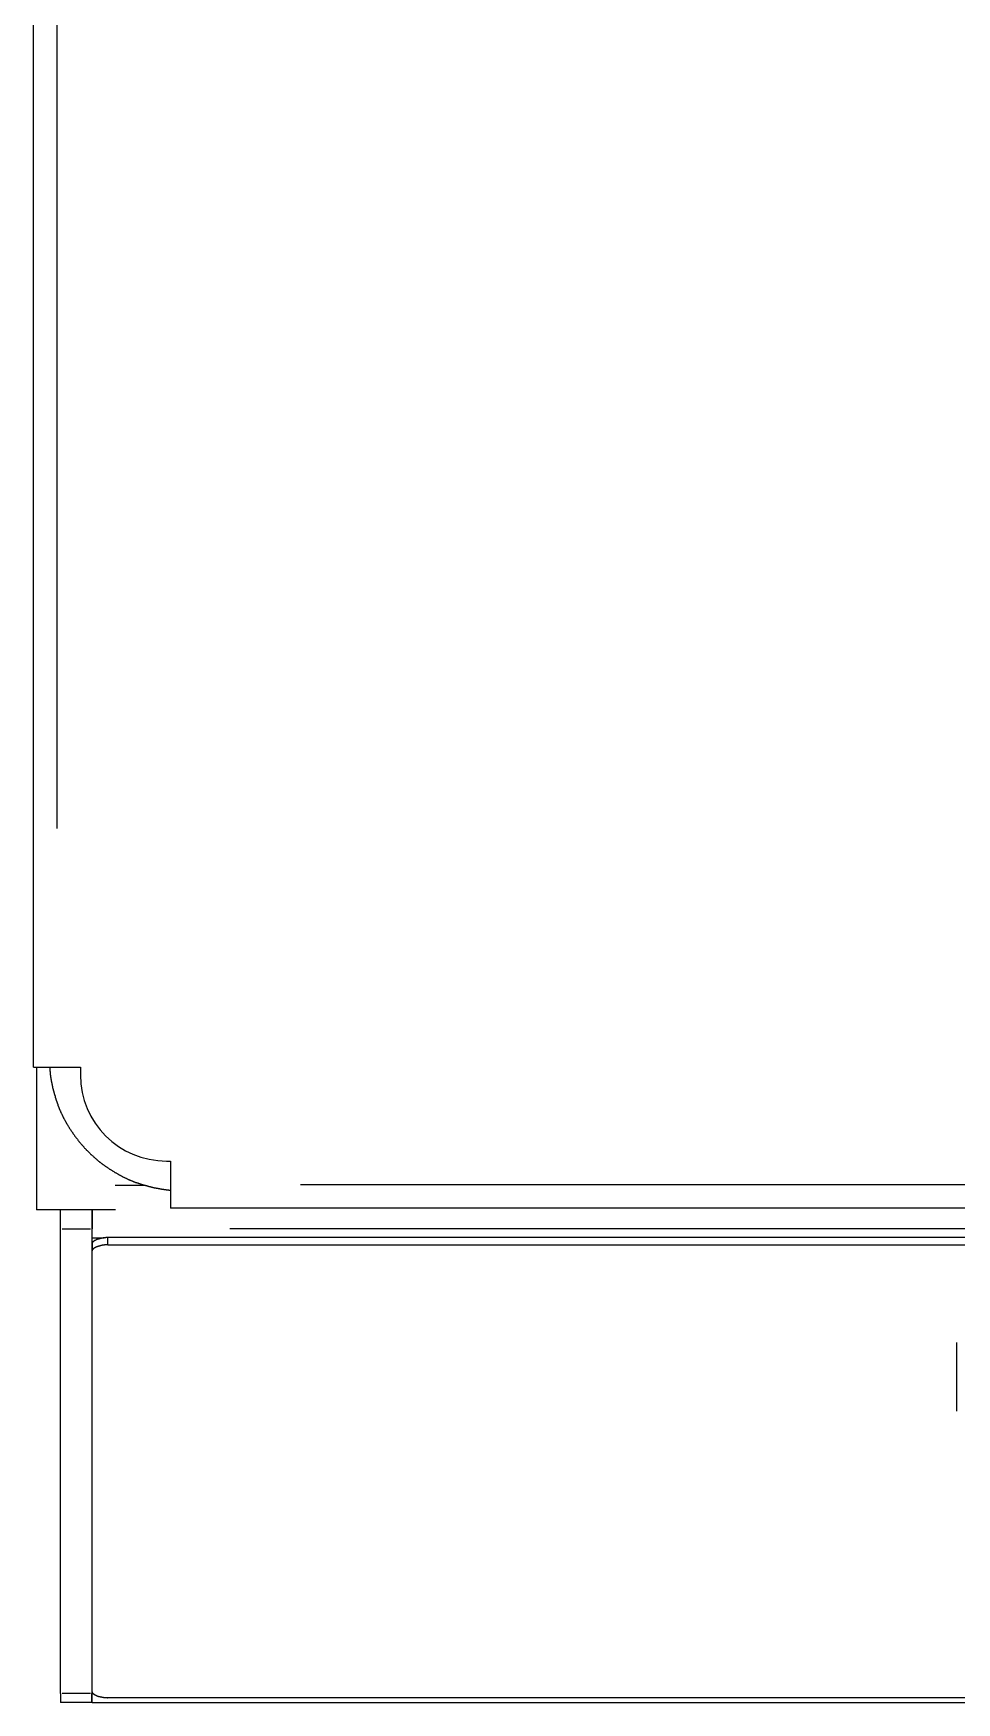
# Model space of a CAD drawing. Extents: x -120222 to -41942, y -19134 to 30932.
# Drawn here: x -81680.8 to -81621.8, y 10149.2 to 10255.9 of the extents above; entities that cross this region are included whole.
import ezdxf

# ---------------------------------------------------------------- set-up
doc = ezdxf.new("R2010")
doc.units = 0
doc.header["$LTSCALE"] = 150
doc.header["$MEASUREMENT"] = 0
doc.layers.get('0').update_dxf_attribs({"linetype": 'CONTINUOUS'})
doc.layers.add('____-568', color=7, linetype='CONTINUOUS')

# ---------------------------------------------------------------- blocks, each defined once
blk = doc.blocks.new('____-172')
at = {"color": 1, "linetype": 'Continuous'}
for p, q in [((-88115.87, 5641.11), (-88115.87, 5946.11)), ((-88114.37, 5930.86), (-88114.37, 5656.36)), ((-88115.87, 5641.11), (-88114.37, 5641.11)), ((-88115.68, 5641.11), (-88115.68, 5632)), ((-88114.37, 5641.11), (-88112.87, 5641.11)), ((-88112.87, 5641.11), (-88112.87, 5640.61)), ((-88107.37, 5635.11), (-88107.12, 5635.11)), ((-88107.12, 5635.11), (-88107.12, 5633.61)), ((-88108.81, 5633.55), (-88110.64, 5633.55)), ((-88107.12, 5633.61), (-88107.12, 5632.11)), ((-88098.82, 5633.61), (-87949.42, 5633.61)), ((-88110.62, 5632), (-88115.68, 5632)), ((-88114.13, 5630.77), (-88114.13, 5632)), ((-88112.13, 5632), (-88112.13, 5630.77)), ((-88112.12, 5632), (-88112.12, 5630.77)), ((-87941.12, 5632.11), (-88107.12, 5632.11)), ((-88114.13, 5601.1), (-88114.13, 5630.77)), ((-88114.03, 5630.77), (-88112.23, 5630.77)), ((-88112.13, 5630.77), (-88112.13, 5601.1)), ((-88112.12, 5630.21), (-88112.12, 5630.77)), ((-88112.12, 5629.84), (-88112.12, 5630.21)), ((-88112.12, 5630.21), (-88111.36, 5630.21)), ((-88111.55, 5630.21), (-88111.53, 5630.19)), ((-87937.12, 5630.22), (-88111.12, 5630.22)), ((-88111.12, 5629.78), (-88111.12, 5630.2)), ((-87944.92, 5630.77), (-88103.32, 5630.77)), ((-88112.12, 5629.84), (-88112.12, 5629.38)), ((-88112.12, 5601.2), (-88112.12, 5629.38)), ((-88111.12, 5629.76), (-87937.12, 5629.76)), ((-88056.92, 5623.51), (-88056.92, 5619.12)), ((-88114.13, 5601.1), (-88114.13, 5600.52)), ((-88112.13, 5600.52), (-88114.13, 5600.52)), ((-88112.23, 5601.1), (-88114.03, 5601.1)), ((-88112.13, 5600.52), (-88112.13, 5601.1)), ((-88112.12, 5601.09), (-88112.12, 5601.2)), ((-88112.08, 5601.09), (-88112.12, 5601.09)), ((-88112.12, 5600.51), (-88112.12, 5601.09)), ((-88112.12, 5600.51), (-87936.12, 5600.51)), ((-87937.12, 5600.82), (-88111.12, 5600.82))]:
    blk.add_line(p, q, dxfattribs=at)
at = {"color": 1, "linetype": 'Continuous', "flags": 128}
for points in [[(-88114.84, 5641.11), (-88114.84, 5641.09), (-88114.83, 5641.08), (-88114.83, 5641.06), (-88114.83, 5641.04), (-88114.83, 5641.02), (-88114.83, 5641.01), (-88114.83, 5640.99), (-88114.83, 5640.97), (-88114.82, 5640.96), (-88114.82, 5640.94), (-88114.82, 5640.92), (-88114.82, 5640.91), (-88114.82, 5640.89), (-88114.82, 5640.87), (-88114.82, 5640.86), (-88114.81, 5640.84), (-88114.81, 5640.82), (-88114.81, 5640.81), (-88114.81, 5640.79), (-88114.81, 5640.77), (-88114.8, 5640.75), (-88114.8, 5640.74), (-88114.8, 5640.72), (-88114.8, 5640.7), (-88114.8, 5640.69), (-88114.79, 5640.67), (-88114.79, 5640.65), (-88114.79, 5640.64), (-88114.79, 5640.62), (-88114.79, 5640.6), (-88114.78, 5640.59), (-88114.78, 5640.57), (-88114.78, 5640.55), (-88114.78, 5640.54), (-88114.77, 5640.52), (-88114.77, 5640.5), (-88114.77, 5640.49), (-88114.77, 5640.47), (-88114.76, 5640.45), (-88114.76, 5640.44), (-88114.76, 5640.42), (-88114.76, 5640.4), (-88114.75, 5640.39), (-88114.75, 5640.37), (-88114.75, 5640.35), (-88114.75, 5640.34), (-88114.74, 5640.32), (-88114.74, 5640.3), (-88114.74, 5640.28), (-88114.73, 5640.27), (-88114.73, 5640.25), (-88114.73, 5640.23), (-88114.73, 5640.22), (-88114.72, 5640.2), (-88114.72, 5640.18), (-88114.72, 5640.17), (-88114.71, 5640.15), (-88114.71, 5640.13), (-88114.71, 5640.12), (-88114.7, 5640.1), (-88114.7, 5640.08), (-88114.7, 5640.07), (-88114.69, 5640.05), (-88114.69, 5640.03), (-88114.69, 5640.02), (-88114.68, 5640), (-88114.68, 5639.98), (-88114.68, 5639.97), (-88114.67, 5639.95), (-88114.67, 5639.93), (-88114.67, 5639.92), (-88114.66, 5639.9), (-88114.66, 5639.88), (-88114.65, 5639.86), (-88114.65, 5639.84), (-88114.64, 5639.83), (-88114.64, 5639.81), (-88114.64, 5639.79), (-88114.63, 5639.77), (-88114.63, 5639.75), (-88114.62, 5639.74), (-88114.62, 5639.72), (-88114.61, 5639.7), (-88114.61, 5639.68), (-88114.6, 5639.66), (-88114.6, 5639.64), (-88114.59, 5639.62), (-88114.59, 5639.61), (-88114.58, 5639.59), (-88114.58, 5639.57), (-88114.57, 5639.55), (-88114.57, 5639.53), (-88114.56, 5639.51), (-88114.56, 5639.49), (-88114.55, 5639.47), (-88114.55, 5639.45), (-88114.54, 5639.43), (-88114.54, 5639.41), (-88114.53, 5639.39), (-88114.52, 5639.37), (-88114.52, 5639.35), (-88114.51, 5639.33), (-88114.51, 5639.31), (-88114.5, 5639.29), (-88114.49, 5639.27), (-88114.49, 5639.24), (-88114.48, 5639.22), (-88114.47, 5639.2), (-88114.47, 5639.18), (-88114.46, 5639.16), (-88114.45, 5639.14), (-88114.45, 5639.12), (-88114.44, 5639.1), (-88114.43, 5639.07), (-88114.43, 5639.05), (-88114.42, 5639.03), (-88114.41, 5639.01), (-88114.41, 5638.99), (-88114.4, 5638.96), (-88114.39, 5638.94), (-88114.38, 5638.92), (-88114.38, 5638.9), (-88114.37, 5638.87), (-88114.36, 5638.85), (-88114.35, 5638.83), (-88114.35, 5638.81), (-88114.34, 5638.78), (-88114.33, 5638.76), (-88114.32, 5638.74), (-88114.32, 5638.71), (-88114.31, 5638.69), (-88114.3, 5638.67), (-88114.29, 5638.64), (-88114.28, 5638.62), (-88114.27, 5638.6), (-88114.26, 5638.57), (-88114.25, 5638.55), (-88114.25, 5638.53), (-88114.24, 5638.5), (-88114.23, 5638.48), (-88114.22, 5638.45), (-88114.21, 5638.43), (-88114.2, 5638.41), (-88114.19, 5638.38), (-88114.18, 5638.36), (-88114.17, 5638.33), (-88114.15, 5638.31), (-88114.14, 5638.28), (-88114.13, 5638.26), (-88114.12, 5638.24), (-88114.11, 5638.21), (-88114.1, 5638.19), (-88114.09, 5638.16), (-88114.08, 5638.14), (-88114.06, 5638.11), (-88114.05, 5638.09), (-88114.04, 5638.06), (-88114.03, 5638.04), (-88114.02, 5638.01), (-88114, 5637.99), (-88113.99, 5637.96), (-88113.98, 5637.94), (-88113.97, 5637.91), (-88113.95, 5637.89), (-88113.94, 5637.86), (-88113.93, 5637.83), (-88113.91, 5637.81), (-88113.9, 5637.78), (-88113.88, 5637.76), (-88113.87, 5637.73), (-88113.86, 5637.71), (-88113.84, 5637.68), (-88113.83, 5637.65), (-88113.81, 5637.63), (-88113.8, 5637.6), (-88113.78, 5637.58), (-88113.77, 5637.55), (-88113.75, 5637.52), (-88113.74, 5637.5), (-88113.72, 5637.47), (-88113.71, 5637.44), (-88113.69, 5637.42), (-88113.67, 5637.39), (-88113.66, 5637.36), (-88113.64, 5637.34), (-88113.63, 5637.31), (-88113.61, 5637.28), (-88113.59, 5637.26), (-88113.58, 5637.23), (-88113.56, 5637.2), (-88113.54, 5637.18), (-88113.52, 5637.15), (-88113.51, 5637.12), (-88113.49, 5637.09), (-88113.47, 5637.07), (-88113.45, 5637.04), (-88113.44, 5637.01), (-88113.42, 5636.99), (-88113.4, 5636.96), (-88113.38, 5636.93), (-88113.36, 5636.91), (-88113.35, 5636.88), (-88113.33, 5636.85), (-88113.31, 5636.83), (-88113.29, 5636.8), (-88113.27, 5636.78), (-88113.25, 5636.75), (-88113.24, 5636.72), (-88113.22, 5636.7), (-88113.2, 5636.67), (-88113.18, 5636.65), (-88113.16, 5636.62), (-88113.14, 5636.6), (-88113.12, 5636.57), (-88113.1, 5636.55), (-88113.08, 5636.52), (-88113.06, 5636.5), (-88113.04, 5636.47), (-88113.03, 5636.45), (-88113.01, 5636.42), (-88112.99, 5636.4), (-88112.97, 5636.37), (-88112.95, 5636.35), (-88112.93, 5636.32), (-88112.91, 5636.3), (-88112.89, 5636.27), (-88112.87, 5636.25), (-88112.85, 5636.23), (-88112.83, 5636.2), (-88112.8, 5636.18), (-88112.78, 5636.15), (-88112.76, 5636.13), (-88112.74, 5636.11), (-88112.72, 5636.08), (-88112.7, 5636.06), (-88112.68, 5636.04), (-88112.66, 5636.01), (-88112.64, 5635.99), (-88112.62, 5635.97), (-88112.6, 5635.94), (-88112.57, 5635.92), (-88112.55, 5635.9), (-88112.53, 5635.87), (-88112.51, 5635.85), (-88112.49, 5635.83), (-88112.47, 5635.81), (-88112.44, 5635.78), (-88112.42, 5635.76), (-88112.4, 5635.74), (-88112.38, 5635.72), (-88112.36, 5635.69), (-88112.33, 5635.67), (-88112.31, 5635.65), (-88112.29, 5635.63), (-88112.27, 5635.61), (-88112.24, 5635.59), (-88112.22, 5635.56), (-88112.2, 5635.54), (-88112.18, 5635.52), (-88112.15, 5635.5), (-88112.13, 5635.48), (-88112.11, 5635.46), (-88112.08, 5635.44), (-88112.06, 5635.42), (-88112.04, 5635.39), (-88112.01, 5635.37), (-88111.99, 5635.35), (-88111.97, 5635.33), (-88111.94, 5635.31), (-88111.92, 5635.29), (-88111.9, 5635.27), (-88111.87, 5635.25), (-88111.85, 5635.23), (-88111.83, 5635.21), (-88111.8, 5635.19), (-88111.78, 5635.17), (-88111.75, 5635.15), (-88111.73, 5635.13), (-88111.71, 5635.11), (-88111.68, 5635.09), (-88111.66, 5635.07), (-88111.63, 5635.05), (-88111.61, 5635.04), (-88111.58, 5635.02), (-88111.56, 5635), (-88111.54, 5634.98), (-88111.51, 5634.96), (-88111.49, 5634.94), (-88111.46, 5634.92), (-88111.44, 5634.9), (-88111.41, 5634.89), (-88111.39, 5634.87), (-88111.36, 5634.85), (-88111.34, 5634.83), (-88111.31, 5634.81), (-88111.29, 5634.79), (-88111.26, 5634.78), (-88111.24, 5634.76), (-88111.21, 5634.74), (-88111.19, 5634.72), (-88111.16, 5634.71), (-88111.13, 5634.69), (-88111.11, 5634.67), (-88111.08, 5634.65), (-88111.06, 5634.64), (-88111.03, 5634.62), (-88111.01, 5634.6), (-88110.98, 5634.59), (-88110.95, 5634.57), (-88110.93, 5634.55), (-88110.9, 5634.54), (-88110.88, 5634.52), (-88110.85, 5634.5), (-88110.82, 5634.49), (-88110.8, 5634.47), (-88110.77, 5634.46), (-88110.74, 5634.44), (-88110.72, 5634.42), (-88110.69, 5634.41), (-88110.66, 5634.39), (-88110.64, 5634.38), (-88110.61, 5634.36), (-88110.59, 5634.35), (-88110.56, 5634.33), (-88110.53, 5634.32), (-88110.51, 5634.3), (-88110.48, 5634.29), (-88110.45, 5634.27), (-88110.43, 5634.26), (-88110.4, 5634.24), (-88110.38, 5634.23), (-88110.35, 5634.21), (-88110.33, 5634.2), (-88110.3, 5634.19), (-88110.27, 5634.17), (-88110.25, 5634.16), (-88110.22, 5634.15), (-88110.2, 5634.13), (-88110.17, 5634.12), (-88110.15, 5634.11), (-88110.12, 5634.09), (-88110.1, 5634.08), (-88110.07, 5634.07), (-88110.05, 5634.06), (-88110.02, 5634.04), (-88110, 5634.03), (-88109.97, 5634.02), (-88109.95, 5634.01), (-88109.93, 5634), (-88109.9, 5633.99), (-88109.88, 5633.97), (-88109.85, 5633.96), (-88109.83, 5633.95), (-88109.81, 5633.94), (-88109.78, 5633.93), (-88109.76, 5633.92), (-88109.73, 5633.91), (-88109.71, 5633.9), (-88109.69, 5633.89), (-88109.66, 5633.88), (-88109.64, 5633.87), (-88109.62, 5633.86), (-88109.59, 5633.85), (-88109.57, 5633.84), (-88109.55, 5633.83), (-88109.53, 5633.82), (-88109.5, 5633.81), (-88109.48, 5633.8), (-88109.46, 5633.79), (-88109.44, 5633.79), (-88109.41, 5633.78), (-88109.39, 5633.77), (-88109.37, 5633.76), (-88109.35, 5633.75), (-88109.32, 5633.74), (-88109.3, 5633.74), (-88109.28, 5633.73), (-88109.26, 5633.72), (-88109.24, 5633.71), (-88109.21, 5633.71), (-88109.19, 5633.7), (-88109.17, 5633.69), (-88109.15, 5633.69), (-88109.13, 5633.68), (-88109.11, 5633.67), (-88109.09, 5633.67), (-88109.06, 5633.66), (-88109.04, 5633.65), (-88109.02, 5633.65), (-88109, 5633.64), (-88108.98, 5633.63), (-88108.96, 5633.63), (-88108.94, 5633.62), (-88108.92, 5633.62), (-88108.9, 5633.61), (-88108.88, 5633.6), (-88108.86, 5633.6), (-88108.84, 5633.59), (-88108.82, 5633.59), (-88108.8, 5633.58), (-88108.78, 5633.58), (-88108.76, 5633.57), (-88108.74, 5633.56), (-88108.73, 5633.56), (-88108.71, 5633.55), (-88108.69, 5633.55), (-88108.67, 5633.54), (-88108.65, 5633.54), (-88108.63, 5633.53), (-88108.61, 5633.53), (-88108.6, 5633.52), (-88108.58, 5633.52), (-88108.56, 5633.51), (-88108.54, 5633.51), (-88108.52, 5633.5), (-88108.51, 5633.5), (-88108.49, 5633.49), (-88108.47, 5633.49), (-88108.45, 5633.49), (-88108.44, 5633.48), (-88108.42, 5633.48), (-88108.4, 5633.47), (-88108.39, 5633.47), (-88108.37, 5633.46), (-88108.35, 5633.46), (-88108.34, 5633.46), (-88108.32, 5633.45), (-88108.3, 5633.45), (-88108.29, 5633.44), (-88108.27, 5633.44), (-88108.26, 5633.44), (-88108.24, 5633.43), (-88108.23, 5633.43), (-88108.21, 5633.42), (-88108.19, 5633.42), (-88108.18, 5633.42), (-88108.16, 5633.41), (-88108.15, 5633.41), (-88108.13, 5633.41), (-88108.12, 5633.4), (-88108.1, 5633.4), (-88108.09, 5633.4), (-88108.08, 5633.4), (-88108.06, 5633.39), (-88108.05, 5633.39), (-88108.03, 5633.39), (-88108.02, 5633.38), (-88108.01, 5633.38), (-88107.99, 5633.38), (-88107.98, 5633.38), (-88107.96, 5633.37), (-88107.95, 5633.37), (-88107.94, 5633.37), (-88107.92, 5633.37), (-88107.91, 5633.36), (-88107.9, 5633.36), (-88107.88, 5633.36), (-88107.87, 5633.36), (-88107.85, 5633.35), (-88107.84, 5633.35), (-88107.83, 5633.35), (-88107.81, 5633.35), (-88107.8, 5633.34), (-88107.79, 5633.34), (-88107.77, 5633.34), (-88107.76, 5633.34), (-88107.74, 5633.33), (-88107.73, 5633.33), (-88107.72, 5633.33), (-88107.7, 5633.33), (-88107.69, 5633.32), (-88107.67, 5633.32), (-88107.66, 5633.32), (-88107.65, 5633.32), (-88107.63, 5633.32), (-88107.62, 5633.31), (-88107.61, 5633.31), (-88107.59, 5633.31), (-88107.58, 5633.31), (-88107.56, 5633.31), (-88107.55, 5633.3), (-88107.54, 5633.3), (-88107.52, 5633.3), (-88107.51, 5633.3), (-88107.49, 5633.3), (-88107.48, 5633.29), (-88107.47, 5633.29), (-88107.45, 5633.29), (-88107.44, 5633.29), (-88107.43, 5633.29), (-88107.41, 5633.29), (-88107.4, 5633.28), (-88107.38, 5633.28), (-88107.37, 5633.28), (-88107.36, 5633.28), (-88107.34, 5633.28), (-88107.33, 5633.28), (-88107.31, 5633.27), (-88107.3, 5633.27), (-88107.29, 5633.27), (-88107.27, 5633.27), (-88107.26, 5633.27), (-88107.25, 5633.27), (-88107.23, 5633.27), (-88107.22, 5633.26), (-88107.2, 5633.26), (-88107.19, 5633.26), (-88107.18, 5633.26), (-88107.16, 5633.26), (-88107.15, 5633.26), (-88107.13, 5633.26), (-88107.12, 5633.25), (-88107.12, 5633.25)], [(-88111.12, 5630.22), (-88111.13, 5630.22), (-88111.14, 5630.22), (-88111.15, 5630.22), (-88111.16, 5630.22), (-88111.17, 5630.22), (-88111.19, 5630.22), (-88111.2, 5630.22), (-88111.21, 5630.22), (-88111.22, 5630.22), (-88111.23, 5630.22), (-88111.24, 5630.22), (-88111.25, 5630.22), (-88111.26, 5630.21), (-88111.27, 5630.21), (-88111.28, 5630.21), (-88111.29, 5630.21), (-88111.31, 5630.21), (-88111.32, 5630.21), (-88111.33, 5630.21), (-88111.34, 5630.21), (-88111.35, 5630.21), (-88111.36, 5630.21), (-88111.37, 5630.2), (-88111.38, 5630.2), (-88111.39, 5630.2), (-88111.4, 5630.2), (-88111.41, 5630.2), (-88111.42, 5630.2), (-88111.43, 5630.19), (-88111.44, 5630.19), (-88111.46, 5630.19), (-88111.47, 5630.19), (-88111.48, 5630.19), (-88111.49, 5630.19), (-88111.5, 5630.18), (-88111.51, 5630.18), (-88111.52, 5630.18), (-88111.53, 5630.18), (-88111.54, 5630.17), (-88111.55, 5630.17), (-88111.56, 5630.17), (-88111.57, 5630.17), (-88111.58, 5630.16), (-88111.59, 5630.16), (-88111.6, 5630.16), (-88111.61, 5630.16), (-88111.62, 5630.15), (-88111.63, 5630.15), (-88111.64, 5630.15), (-88111.65, 5630.15), (-88111.66, 5630.14), (-88111.67, 5630.14), (-88111.68, 5630.14), (-88111.69, 5630.13), (-88111.71, 5630.13), (-88111.72, 5630.13), (-88111.73, 5630.12), (-88111.74, 5630.12), (-88111.75, 5630.12), (-88111.76, 5630.11), (-88111.77, 5630.11), (-88111.78, 5630.11), (-88111.79, 5630.1), (-88111.8, 5630.1), (-88111.81, 5630.09), (-88111.82, 5630.09), (-88111.83, 5630.09), (-88111.84, 5630.08), (-88111.85, 5630.08), (-88111.85, 5630.08), (-88111.86, 5630.07), (-88111.87, 5630.07), (-88111.88, 5630.06), (-88111.89, 5630.06), (-88111.9, 5630.06), (-88111.91, 5630.05), (-88111.91, 5630.05), (-88111.92, 5630.04), (-88111.93, 5630.04), (-88111.94, 5630.04), (-88111.95, 5630.03), (-88111.95, 5630.03), (-88111.96, 5630.03), (-88111.97, 5630.02), (-88111.97, 5630.02), (-88111.98, 5630.01), (-88111.99, 5630.01), (-88111.99, 5630.01), (-88112, 5630), (-88112.01, 5630), (-88112.01, 5629.99), (-88112.02, 5629.99), (-88112.02, 5629.99), (-88112.03, 5629.98), (-88112.03, 5629.98), (-88112.04, 5629.97), (-88112.04, 5629.97), (-88112.05, 5629.97), (-88112.05, 5629.96), (-88112.06, 5629.96), (-88112.06, 5629.95), (-88112.07, 5629.95), (-88112.07, 5629.95), (-88112.07, 5629.94), (-88112.08, 5629.94), (-88112.08, 5629.93), (-88112.09, 5629.93), (-88112.09, 5629.93), (-88112.09, 5629.92), (-88112.09, 5629.92), (-88112.1, 5629.91), (-88112.1, 5629.91), (-88112.1, 5629.91), (-88112.1, 5629.9), (-88112.11, 5629.9), (-88112.11, 5629.89), (-88112.11, 5629.89), (-88112.11, 5629.89), (-88112.11, 5629.88), (-88112.11, 5629.88), (-88112.12, 5629.87), (-88112.12, 5629.87), (-88112.12, 5629.87), (-88112.12, 5629.86), (-88112.12, 5629.86), (-88112.12, 5629.85), (-88112.12, 5629.85), (-88112.12, 5629.84), (-88112.12, 5629.84)], [(-88111.12, 5629.76), (-88111.13, 5629.76), (-88111.14, 5629.76), (-88111.15, 5629.76), (-88111.16, 5629.76), (-88111.17, 5629.76), (-88111.19, 5629.75), (-88111.2, 5629.75), (-88111.21, 5629.75), (-88111.22, 5629.75), (-88111.23, 5629.75), (-88111.24, 5629.75), (-88111.25, 5629.75), (-88111.26, 5629.75), (-88111.27, 5629.75), (-88111.28, 5629.75), (-88111.29, 5629.75), (-88111.31, 5629.75), (-88111.32, 5629.75), (-88111.33, 5629.75), (-88111.34, 5629.74), (-88111.35, 5629.74), (-88111.36, 5629.74), (-88111.37, 5629.74), (-88111.38, 5629.74), (-88111.39, 5629.74), (-88111.4, 5629.74), (-88111.41, 5629.73), (-88111.42, 5629.73), (-88111.43, 5629.73), (-88111.44, 5629.73), (-88111.46, 5629.73), (-88111.47, 5629.73), (-88111.48, 5629.72), (-88111.49, 5629.72), (-88111.5, 5629.72), (-88111.51, 5629.72), (-88111.52, 5629.72), (-88111.53, 5629.71), (-88111.54, 5629.71), (-88111.55, 5629.71), (-88111.56, 5629.71), (-88111.57, 5629.7), (-88111.58, 5629.7), (-88111.59, 5629.7), (-88111.6, 5629.7), (-88111.61, 5629.69), (-88111.62, 5629.69), (-88111.63, 5629.69), (-88111.64, 5629.68), (-88111.65, 5629.68), (-88111.66, 5629.68), (-88111.67, 5629.68), (-88111.68, 5629.67), (-88111.69, 5629.67), (-88111.71, 5629.67), (-88111.72, 5629.66), (-88111.73, 5629.66), (-88111.74, 5629.66), (-88111.75, 5629.65), (-88111.76, 5629.65), (-88111.77, 5629.65), (-88111.78, 5629.64), (-88111.79, 5629.64), (-88111.8, 5629.63), (-88111.81, 5629.63), (-88111.82, 5629.63), (-88111.83, 5629.62), (-88111.84, 5629.62), (-88111.85, 5629.62), (-88111.85, 5629.61), (-88111.86, 5629.61), (-88111.87, 5629.6), (-88111.88, 5629.6), (-88111.89, 5629.6), (-88111.9, 5629.59), (-88111.91, 5629.59), (-88111.91, 5629.59), (-88111.92, 5629.58), (-88111.93, 5629.58), (-88111.94, 5629.57), (-88111.95, 5629.57), (-88111.95, 5629.57), (-88111.96, 5629.56), (-88111.97, 5629.56), (-88111.97, 5629.55), (-88111.98, 5629.55), (-88111.99, 5629.55), (-88111.99, 5629.54), (-88112, 5629.54), (-88112.01, 5629.53), (-88112.01, 5629.53), (-88112.02, 5629.53), (-88112.02, 5629.52), (-88112.03, 5629.52), (-88112.03, 5629.51), (-88112.04, 5629.51), (-88112.04, 5629.51), (-88112.05, 5629.5), (-88112.05, 5629.5), (-88112.06, 5629.49), (-88112.06, 5629.49), (-88112.07, 5629.49), (-88112.07, 5629.48), (-88112.07, 5629.48), (-88112.08, 5629.47), (-88112.08, 5629.47), (-88112.09, 5629.47), (-88112.09, 5629.46), (-88112.09, 5629.46), (-88112.09, 5629.45), (-88112.1, 5629.45), (-88112.1, 5629.45), (-88112.1, 5629.44), (-88112.1, 5629.44), (-88112.11, 5629.43), (-88112.11, 5629.43), (-88112.11, 5629.43), (-88112.11, 5629.42), (-88112.11, 5629.42), (-88112.11, 5629.41), (-88112.12, 5629.41), (-88112.12, 5629.41), (-88112.12, 5629.4), (-88112.12, 5629.4), (-88112.12, 5629.39), (-88112.12, 5629.39), (-88112.12, 5629.39), (-88112.12, 5629.38), (-88112.12, 5629.38)], [(-88112.12, 5601.2), (-88112.12, 5601.2), (-88112.12, 5601.19), (-88112.12, 5601.19), (-88112.12, 5601.18), (-88112.12, 5601.18), (-88112.12, 5601.17), (-88112.12, 5601.17), (-88112.11, 5601.17), (-88112.11, 5601.16), (-88112.11, 5601.16), (-88112.11, 5601.15), (-88112.11, 5601.15), (-88112.11, 5601.15), (-88112.1, 5601.14), (-88112.1, 5601.14), (-88112.1, 5601.13), (-88112.1, 5601.13), (-88112.09, 5601.13), (-88112.09, 5601.12), (-88112.09, 5601.12), (-88112.09, 5601.11), (-88112.08, 5601.11), (-88112.08, 5601.11), (-88112.07, 5601.1), (-88112.07, 5601.1), (-88112.07, 5601.09), (-88112.06, 5601.09), (-88112.06, 5601.09), (-88112.05, 5601.08), (-88112.05, 5601.08), (-88112.04, 5601.07), (-88112.04, 5601.07), (-88112.03, 5601.07), (-88112.03, 5601.06), (-88112.02, 5601.06), (-88112.02, 5601.05), (-88112.01, 5601.05), (-88112.01, 5601.05), (-88112, 5601.04), (-88111.99, 5601.04), (-88111.99, 5601.03), (-88111.98, 5601.03), (-88111.97, 5601.03), (-88111.97, 5601.02), (-88111.96, 5601.02), (-88111.95, 5601.02), (-88111.95, 5601.01), (-88111.94, 5601.01), (-88111.93, 5601), (-88111.92, 5601), (-88111.91, 5601), (-88111.91, 5600.99), (-88111.9, 5600.99), (-88111.89, 5600.98), (-88111.88, 5600.98), (-88111.87, 5600.98), (-88111.86, 5600.97), (-88111.85, 5600.97), (-88111.85, 5600.97), (-88111.84, 5600.96), (-88111.83, 5600.96), (-88111.82, 5600.95), (-88111.81, 5600.95), (-88111.8, 5600.95), (-88111.79, 5600.94), (-88111.78, 5600.94), (-88111.77, 5600.93), (-88111.76, 5600.93), (-88111.75, 5600.93), (-88111.74, 5600.92), (-88111.73, 5600.92), (-88111.72, 5600.92), (-88111.71, 5600.91), (-88111.69, 5600.91), (-88111.68, 5600.91), (-88111.67, 5600.9), (-88111.66, 5600.9), (-88111.65, 5600.9), (-88111.64, 5600.9), (-88111.63, 5600.89), (-88111.62, 5600.89), (-88111.61, 5600.89), (-88111.6, 5600.88), (-88111.59, 5600.88), (-88111.58, 5600.88), (-88111.57, 5600.88), (-88111.56, 5600.87), (-88111.55, 5600.87), (-88111.54, 5600.87), (-88111.53, 5600.87), (-88111.52, 5600.87), (-88111.51, 5600.86), (-88111.5, 5600.86), (-88111.49, 5600.86), (-88111.48, 5600.86), (-88111.47, 5600.86), (-88111.46, 5600.85), (-88111.44, 5600.85), (-88111.43, 5600.85), (-88111.42, 5600.85), (-88111.41, 5600.85), (-88111.4, 5600.84), (-88111.39, 5600.84), (-88111.38, 5600.84), (-88111.37, 5600.84), (-88111.36, 5600.84), (-88111.35, 5600.84), (-88111.34, 5600.84), (-88111.33, 5600.84), (-88111.32, 5600.83), (-88111.31, 5600.83), (-88111.29, 5600.83), (-88111.28, 5600.83), (-88111.27, 5600.83), (-88111.26, 5600.83), (-88111.25, 5600.83), (-88111.24, 5600.83), (-88111.23, 5600.83), (-88111.22, 5600.83), (-88111.21, 5600.83), (-88111.2, 5600.83), (-88111.19, 5600.83), (-88111.17, 5600.83), (-88111.16, 5600.83), (-88111.15, 5600.83), (-88111.14, 5600.82), (-88111.13, 5600.82), (-88111.12, 5600.82), (-88111.12, 5600.82)]]:
    blk.add_lwpolyline(points, dxfattribs=at)
at = {"color": 1, "linetype": 'Continuous'}
blk.add_arc((-88107.37, 5640.61), 5.5, 180, 270, dxfattribs=at)
blk = doc.blocks.new('____-186')
at = {"color": 1}
blk.add_blockref('____-172', (0, 0), dxfattribs=at)

msp = doc.modelspace()

# ---------------------------------------------------------------- block references
at = {"layer": '____-568', "color": 0}
msp.add_blockref('____-186', (6435.10495, 4548.69799), dxfattribs=at)

doc.saveas('drawing.dxf')
